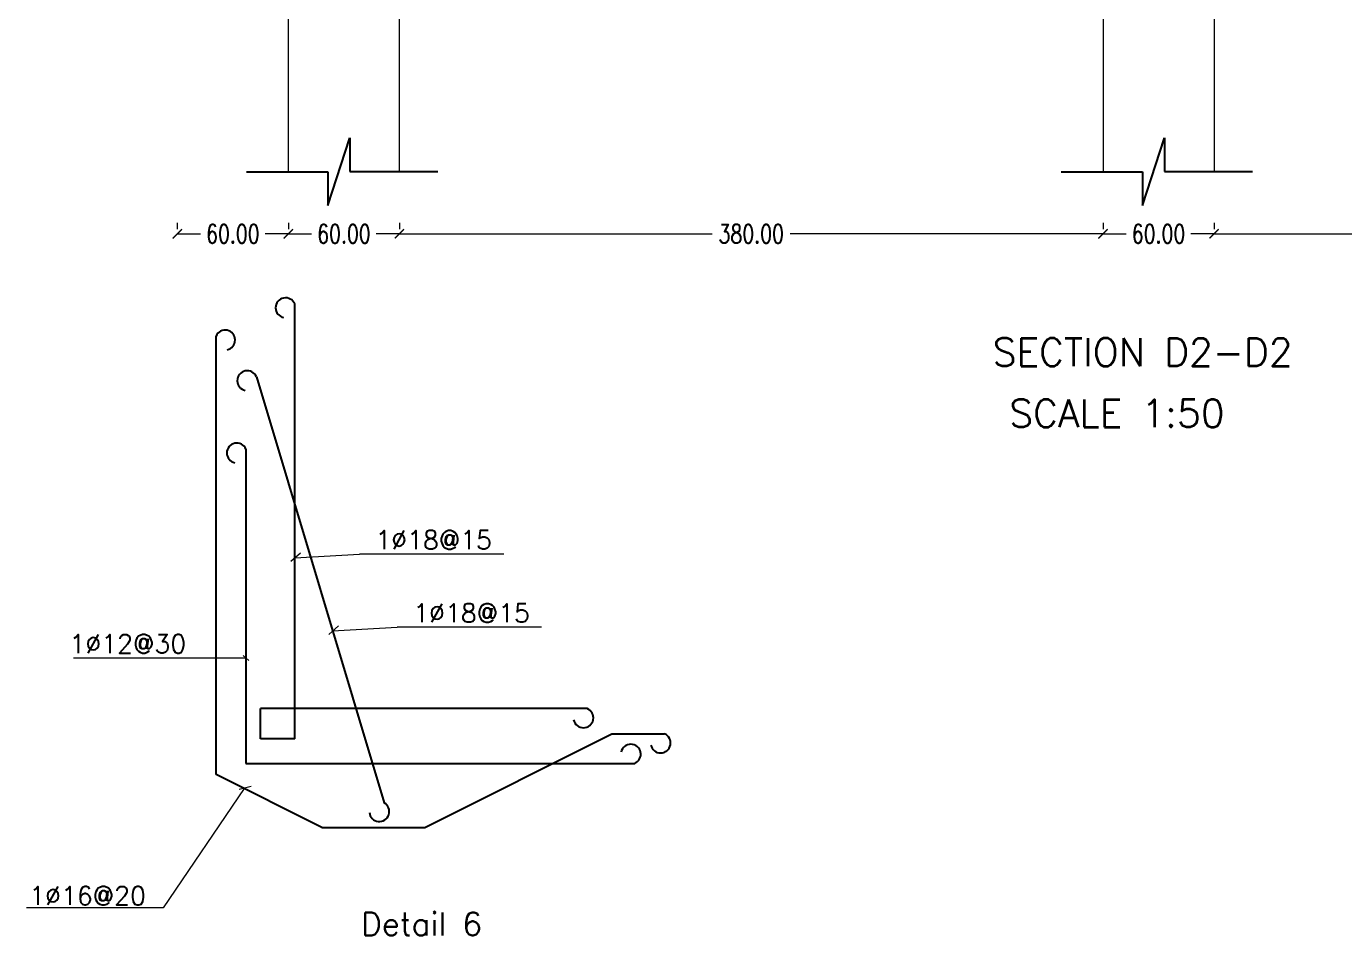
# Model space of a CAD drawing. Extents: x 166525 to 167198, y 178739 to 179747.
# Drawn here: x 166639.09 to 166653.34, y 179139.97 to 179149.8 of the extents above; entities that cross this region are included whole.
import ezdxf

# ---------------------------------------------------------------- set-up
doc = ezdxf.new("R2010")
doc.units = 0
doc.header["$MEASUREMENT"] = 0
doc.linetypes.add('AUSGEZOGEN', pattern=[0])
doc.layers.get('0').update_dxf_attribs({"linetype": 'CONTINUOUS'})
doc.layers.get('DEFPOINTS').update_dxf_attribs({"linetype": 'CONTINUOUS'})
doc.layers.add('BEAM', color=6, linetype='CONTINUOUS', lineweight=13)
doc.layers.add('LINE', color=8, linetype='CONTINUOUS', lineweight=9)
for name, color, linetype in [('BEAM-DIM', 4, 'CONTINUOUS'), ('EBENE0', 7, 'AUSGEZOGEN'), ('FRAM-REIN', 2, 'CONTINUOUS'), ('TEXT', 7, 'CONTINUOUS')]:
    doc.layers.add(name, color=color, linetype=linetype)
doc.styles.add('DIM', font='simplex.shx', dxfattribs={"width": 0.75})
doc.styles.add('ROMANS', font='romans.shx')
doc.dimstyles.new('MUTASIM', dxfattribs={"dimscale": 0.9995, "dimtxt": 0.2, "dimasz": 0.1, "dimexe": 0.05, "dimexo": 0.12, "dimgap": 0.05, "dimtad": 0, "dimzin": 0, "dimdsep": 46, "dimtxsty": 'DIM', "dimblk": 'ARCHTICK', "dimcen": 0.09, "dimclrd": 35, "dimclre": 33, "dimclrt": 256, "dimazin": 0, "dimtfac": 1, "dimtofl": 0, "dimtmove": 1, "dimatfit": 3, "dimfxl": 0.18, "dimtolj": 1, "dimtzin": 0, "dimlwd": 13, "dimlwe": 9, "dimarcsym": 0})

# ---------------------------------------------------------------- blocks, each defined once
blk = doc.blocks.new('_ARCHTICK')
at = {"color": 0, "linetype": 'ByBlock', "const_width": 0.15}
blk.add_lwpolyline([(-0.5, -0.5), (0.5, 0.5)], dxfattribs=at)
blk = doc.blocks.new('*D596')
at = {"layer": 'BEAM', "color": 33, "lineweight": 9, "transparency": 16777216}
for p, q in [((166640.725, 179147.675), (166640.725, 179147.605)), ((166641.925, 179147.675), (166641.925, 179147.605))]:
    blk.add_line(p, q, dxfattribs=at)
at = {"layer": 'BEAM', "color": 35, "lineweight": 13, "transparency": 16777216}
for p, q in [((166640.725, 179147.555), (166640.975, 179147.555)), ((166641.925, 179147.555), (166641.675, 179147.555))]:
    blk.add_line(p, q, dxfattribs=at)
at = {"layer": 'DEFPOINTS', "color": 0, "transparency": 16777216}
for p in [(166640.725, 179147.555), (166641.925, 179147.555), (166641.925, 179147.555)]:
    blk.add_point(p, dxfattribs=at)
at = {"layer": 'BEAM', "color": 35, "lineweight": 13, "transparency": 16777216, "xscale": 0.09995000000000001, "yscale": 0.09995000000000001, "zscale": 0.09995000000000001, "rotation": 180}
blk.add_blockref('_ARCHTICK', (166640.725, 179147.555), dxfattribs=at)
at = {"layer": 'BEAM', "color": 35, "lineweight": 13, "transparency": 16777216, "xscale": 0.09995000000000001, "yscale": 0.09995000000000001, "zscale": 0.09995000000000001}
blk.add_blockref('_ARCHTICK', (166641.925, 179147.555), dxfattribs=at)
at = {"layer": 'BEAM', "transparency": 16777216, "insert": (166641.325, 179147.555), "char_height": 0.1999, "attachment_point": 5, "style": 'DIM'}
blk.add_mtext('\\A1;60.00', dxfattribs=at)
blk = doc.blocks.new('*D597')
at = {"layer": 'BEAM', "color": 33, "lineweight": 9, "transparency": 16777216}
for p, q in [((166641.925, 179147.675), (166641.925, 179147.605)), ((166643.125, 179147.675), (166643.125, 179147.605))]:
    blk.add_line(p, q, dxfattribs=at)
at = {"layer": 'BEAM', "color": 35, "lineweight": 13, "transparency": 16777216}
for p, q in [((166641.925, 179147.555), (166642.175, 179147.555)), ((166643.125, 179147.555), (166642.875, 179147.555))]:
    blk.add_line(p, q, dxfattribs=at)
at = {"layer": 'DEFPOINTS', "color": 0, "transparency": 16777216}
for p in [(166641.925, 179147.555), (166643.125, 179147.555), (166643.125, 179147.555)]:
    blk.add_point(p, dxfattribs=at)
at = {"layer": 'BEAM', "color": 35, "lineweight": 13, "transparency": 16777216, "xscale": 0.09995000000000001, "yscale": 0.09995000000000001, "zscale": 0.09995000000000001, "rotation": 180}
blk.add_blockref('_ARCHTICK', (166641.925, 179147.555), dxfattribs=at)
at = {"layer": 'BEAM', "color": 35, "lineweight": 13, "transparency": 16777216, "xscale": 0.09995000000000001, "yscale": 0.09995000000000001, "zscale": 0.09995000000000001}
blk.add_blockref('_ARCHTICK', (166643.125, 179147.555), dxfattribs=at)
at = {"layer": 'BEAM', "transparency": 16777216, "insert": (166642.525, 179147.555), "char_height": 0.1999, "attachment_point": 5, "style": 'DIM'}
blk.add_mtext('\\A1;60.00', dxfattribs=at)
blk = doc.blocks.new('*D598')
at = {"layer": 'BEAM', "color": 33, "lineweight": 9, "transparency": 16777216}
for p, q in [((166643.125, 179147.675), (166643.125, 179147.605)), ((166650.725, 179147.675), (166650.725, 179147.605))]:
    blk.add_line(p, q, dxfattribs=at)
at = {"layer": 'BEAM', "color": 35, "lineweight": 13, "transparency": 16777216}
for p, q in [((166643.125, 179147.555), (166646.504, 179147.555)), ((166650.725, 179147.555), (166647.346, 179147.555))]:
    blk.add_line(p, q, dxfattribs=at)
at = {"layer": 'DEFPOINTS', "color": 0, "transparency": 16777216}
for p in [(166643.125, 179147.555), (166650.725, 179147.555), (166650.725, 179147.555)]:
    blk.add_point(p, dxfattribs=at)
at = {"layer": 'BEAM', "color": 35, "lineweight": 13, "transparency": 16777216, "xscale": 0.09995000000000001, "yscale": 0.09995000000000001, "zscale": 0.09995000000000001, "rotation": 180}
blk.add_blockref('_ARCHTICK', (166643.125, 179147.555), dxfattribs=at)
at = {"layer": 'BEAM', "color": 35, "lineweight": 13, "transparency": 16777216, "xscale": 0.09995000000000001, "yscale": 0.09995000000000001, "zscale": 0.09995000000000001}
blk.add_blockref('_ARCHTICK', (166650.725, 179147.555), dxfattribs=at)
at = {"layer": 'BEAM', "transparency": 16777216, "insert": (166646.925, 179147.555), "char_height": 0.1999, "attachment_point": 5, "style": 'DIM'}
blk.add_mtext('\\A1;380.00', dxfattribs=at)
blk = doc.blocks.new('*D599')
at = {"layer": 'BEAM', "color": 33, "lineweight": 9, "transparency": 16777216}
for p, q in [((166650.725, 179147.675), (166650.725, 179147.605)), ((166651.925, 179147.675), (166651.925, 179147.605))]:
    blk.add_line(p, q, dxfattribs=at)
at = {"layer": 'BEAM', "color": 35, "lineweight": 13, "transparency": 16777216}
for p, q in [((166650.725, 179147.555), (166650.975, 179147.555)), ((166651.925, 179147.555), (166651.675, 179147.555))]:
    blk.add_line(p, q, dxfattribs=at)
at = {"layer": 'DEFPOINTS', "color": 0, "transparency": 16777216}
for p in [(166650.725, 179147.555), (166651.925, 179147.555), (166651.925, 179147.555)]:
    blk.add_point(p, dxfattribs=at)
at = {"layer": 'BEAM', "color": 35, "lineweight": 13, "transparency": 16777216, "xscale": 0.09995000000000001, "yscale": 0.09995000000000001, "zscale": 0.09995000000000001, "rotation": 180}
blk.add_blockref('_ARCHTICK', (166650.725, 179147.555), dxfattribs=at)
at = {"layer": 'BEAM', "color": 35, "lineweight": 13, "transparency": 16777216, "xscale": 0.09995000000000001, "yscale": 0.09995000000000001, "zscale": 0.09995000000000001}
blk.add_blockref('_ARCHTICK', (166651.925, 179147.555), dxfattribs=at)
at = {"layer": 'BEAM', "transparency": 16777216, "insert": (166651.325, 179147.555), "char_height": 0.1999, "attachment_point": 5, "style": 'DIM'}
blk.add_mtext('\\A1;60.00', dxfattribs=at)
blk = doc.blocks.new('*D600')
at = {"layer": 'BEAM', "color": 33, "lineweight": 9, "transparency": 16777216}
for p, q in [((166651.925, 179147.675), (166651.925, 179147.605)), ((166659.511, 179147.675), (166659.511, 179147.605))]:
    blk.add_line(p, q, dxfattribs=at)
at = {"layer": 'BEAM', "color": 35, "lineweight": 13, "transparency": 16777216}
for p, q in [((166651.925, 179147.555), (166655.297, 179147.555)), ((166659.511, 179147.555), (166656.139, 179147.555))]:
    blk.add_line(p, q, dxfattribs=at)
at = {"layer": 'DEFPOINTS', "color": 0, "transparency": 16777216}
for p in [(166651.925, 179147.555), (166659.511, 179147.555), (166659.511, 179147.555)]:
    blk.add_point(p, dxfattribs=at)
at = {"layer": 'BEAM', "color": 35, "lineweight": 13, "transparency": 16777216, "xscale": 0.09995000000000001, "yscale": 0.09995000000000001, "zscale": 0.09995000000000001, "rotation": 180}
blk.add_blockref('_ARCHTICK', (166651.925, 179147.555), dxfattribs=at)
at = {"layer": 'BEAM', "color": 35, "lineweight": 13, "transparency": 16777216, "xscale": 0.09995000000000001, "yscale": 0.09995000000000001, "zscale": 0.09995000000000001}
blk.add_blockref('_ARCHTICK', (166659.511, 179147.555), dxfattribs=at)
at = {"layer": 'BEAM', "transparency": 16777216, "insert": (166655.718, 179147.555), "char_height": 0.1999, "attachment_point": 5, "style": 'DIM'}
blk.add_mtext('\\A1;379.30', dxfattribs=at)

msp = doc.modelspace()

# ---------------------------------------------------------------- linework, layer by layer
at = {"layer": 'BEAM'}
for p, q in [((166641.92508, 179148.22524), (166641.92508, 179151.25344)), ((166643.12508, 179148.22766), (166643.12508, 179151.25344)), ((166650.72508, 179151.25344), (166650.72508, 179148.22524)), ((166651.92508, 179151.25344), (166651.92508, 179148.22766))]:
    msp.add_line(p, q, dxfattribs=at)
at = {"layer": 'EBENE0', "color": 8, "linetype": 'AUSGEZOGEN'}
for p, q in [((166642.35035, 179147.85948), (166642.58831, 179148.59099)), ((166642.58831, 179148.59099), (166642.58831, 179148.22766)), ((166651.15035, 179147.85948), (166651.38831, 179148.59099)), ((166651.38831, 179148.59099), (166651.38831, 179148.22766)), ((166641.47171, 179148.22524), (166642.35035, 179148.22524)), ((166642.35035, 179148.22524), (166642.35035, 179147.85948)), ((166642.58831, 179148.22766), (166643.54017, 179148.22766)), ((166650.27171, 179148.22524), (166651.15035, 179148.22524)), ((166651.15035, 179148.22524), (166651.15035, 179147.85948)), ((166651.38831, 179148.22766), (166652.34017, 179148.22766))]:
    msp.add_line(p, q, dxfattribs=at)
at = {"layer": 'FRAM-REIN', "lineweight": 25}
for p, q in [((166641.99416, 179142.10084), (166641.99416, 179146.79756)), ((166641.14306, 179141.71528), (166641.14306, 179146.45019)), ((166641.57962, 179146.01019), (166642.96059, 179141.40697)), ((166641.46645, 179145.22972), (166641.46645, 179141.83425)), ((166645.15388, 179142.42624), (166641.62426, 179142.42624)), ((166641.62426, 179142.10084), (166641.62426, 179142.42624)), ((166641.99416, 179142.10084), (166641.62426, 179142.10084)), ((166643.39834, 179141.14292), (166645.41946, 179142.15347)), ((166645.41946, 179142.15347), (166645.98813, 179142.15347)), ((166641.46645, 179141.83425), (166645.66622, 179141.83425)), ((166642.28778, 179141.14292), (166643.39834, 179141.14292))]:
    msp.add_line(p, q, dxfattribs=at)
at = {"layer": 'FRAM-REIN'}
msp.add_line((166642.28778, 179141.14292), (166641.14306, 179141.71528), dxfattribs=at)
at = {"layer": 'FRAM-REIN', "lineweight": 25}
for centre, start, end in [((166641.89511, 179146.75547), 23.022621, 258.184584), ((166641.24211, 179146.4081), 281.815416, 156.977379), ((166641.48057, 179145.9681), 23.022621, 258.184584), ((166641.3674, 179145.18763), 23.022621, 258.184584), ((166645.11179, 179142.32719), 191.815416, 66.977379), ((166645.94604, 179142.05443), 191.815416, 66.977379), ((166645.62412, 179141.9333), 293.022621, 168.184584), ((166642.90748, 179141.31337), 185.267073, 60.429035)]:
    msp.add_arc(centre, 0.10762, start, end, dxfattribs=at)
at = {"layer": 'LINE', "linetype": 'Continuous'}
for p, q in [((166641.95124, 179144.01746), (166642.05716, 179144.10898)), ((166641.99416, 179144.05437), (166642.69232, 179144.09525)), ((166644.25193, 179144.09525), (166642.69232, 179144.09525)), ((166642.36032, 179143.22793), (166642.46623, 179143.31946)), ((166642.40323, 179143.26484), (166643.10139, 179143.30572)), ((166644.661, 179143.30572), (166643.10139, 179143.30572)), ((166639.6038, 179142.97347), (166641.46285, 179142.97347)), ((166641.43552, 179142.99935), (166641.49737, 179142.94457)), ((166641.44782, 179141.5629), (166640.574, 179140.27398)), ((166641.39212, 179141.55496), (166641.52346, 179141.58969)), ((166640.574, 179140.27398), (166639.09449, 179140.27398))]:
    msp.add_line(p, q, dxfattribs=at)

# ---------------------------------------------------------------- texts
at = {"layer": 'BEAM-DIM', "style": 'ROMANS'}
for s, p in [('1%%C18@15', (166642.86447, 179144.1483)), ('1%%C18@15', (166643.27354, 179143.35877)), ('1%%C12@30', (166639.56073, 179143.02652)), ('1%%C16@20', (166639.12572, 179140.30449))]:
    msp.add_text(s, height=0.2, dxfattribs=at).set_placement(p)
at = {"layer": 'TEXT', "style": 'ROMANS'}
for s, p in [('SECTION D2-D2', (166649.53271, 179146.12649)), ('SCALE 1:50', (166649.71098, 179145.46604))]:
    msp.add_text(s, height=0.3, dxfattribs=at).set_placement(p)
at = {"layer": 'TEXT', "insert": (166642.70975, 179140.22351), "char_height": 0.25, "width": 2.4560895, "attachment_point": 1, "style": 'ROMANS'}
msp.add_mtext('Detail 6', dxfattribs=at)

# ---------------------------------------------------------------- dimensions: what is measured, and where the dimension line sits
at = {"layer": 'BEAM'}
for base, p1, p2, picture, middle in [((166641.92508, 179147.55469), (166640.72508, 179147.55469), (166641.92508, 179147.55469), '*D596', (166641.32508, 179147.55469)), ((166643.12508, 179147.55469), (166641.92508, 179147.55469), (166643.12508, 179147.55469), '*D597', (166642.52508, 179147.55469)), ((166650.72508, 179147.55469), (166643.12508, 179147.55469), (166650.72508, 179147.55469), '*D598', (166646.92508, 179147.55469)), ((166651.92508, 179147.55469), (166650.72508, 179147.55469), (166651.92508, 179147.55469), '*D599', (166651.32508, 179147.55469)), ((166659.51103, 179147.55469), (166651.92508, 179147.55469), (166659.51103, 179147.55469), '*D600', (166655.71806, 179147.55469))]:
    dim = msp.add_linear_dim(base=base, p1=p1, p2=p2, dimstyle='MUTASIM', override={"dimlfac": 50}, dxfattribs=at)
    dim.commit()
    dim.dimension.update_dxf_attribs({"geometry": picture, "text_midpoint": middle})

doc.saveas('drawing.dxf')
